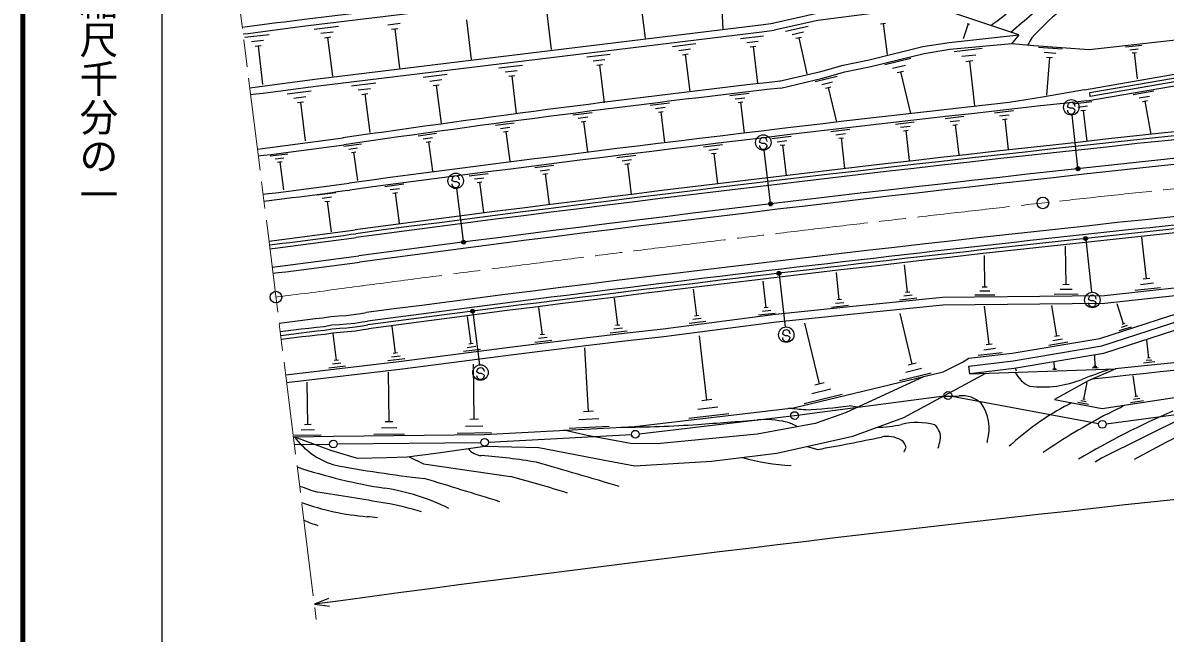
# Model space of a CAD drawing. Units: millimetres, scale not verified. Extents: x 40000 to 680000, y 20000 to 413049.
# Drawn here: x 40000 to 187836, y 206746 to 285691 of the extents above; entities that cross this region are included whole.
import ezdxf
from ezdxf.enums import TextEntityAlignment as Align

# ---------------------------------------------------------------- set-up
doc = ezdxf.new("R2010")
doc.units = ezdxf.units.MM
doc.header["$LTSCALE"] = 1000
doc.header["$PDMODE"] = 32
doc.header["$PDSIZE"] = 500
doc.linetypes.add('CHAIN', pattern=[18.5, 12, -1.5, 3.5, -1.5])
for name, color, linetype, lineweight in [('M-BGD', 7, 'Continuous', 25), ('M-BMK', 2, 'CHAIN', 13), ('M-BMK-SRVR', 3, 'Continuous', 25), ('M-STR-STRC', 7, 'Continuous', 25), ('M-TTL', 2, 'Continuous', 140), ('M-TTL-BAND', 7, 'Continuous', 25)]:
    doc.layers.add(name, color=color, linetype=linetype, lineweight=lineweight)
doc.styles.add('@ＭＳ ゴシック', font='')
doc.styles.get('@ＭＳ ゴシック').set_extended_font_data('@MS Gothic')

msp = doc.modelspace()

# ---------------------------------------------------------------- linework, layer by layer
at = {"layer": 'M-BGD'}
for p, q in [((119904, 288780), (120522, 283704)), ((130339, 289655), (130602, 284933)), ((107760, 287286), (108376, 282223)), ((87251, 285441), (88837, 285635)), ((97411, 286092), (98038, 280963)), ((151018, 285586), (151646, 285667)), ((151332, 285627), (151853, 281606)), ((162359, 285573), (161704, 283612)), ((162206, 285624), (162513, 285521)), ((68732, 283821), (71883, 284173)), ((77718, 284885), (80868, 285270)), ((78583, 284352), (80157, 284544)), ((79053, 283770), (79840, 283866)), ((87725, 284856), (88518, 284952)), ((88121, 284904), (88741, 279829)), ((132876, 283649), (135849, 284014)), ((138693, 284616), (141617, 285269)), ((139555, 284195), (141017, 284521)), ((140051, 283692), (140782, 283855)), ((69590, 283279), (71166, 283455)), ((70054, 282693), (70842, 282781)), ((70448, 282737), (71011, 277696)), ((79447, 283818), (80062, 278779)), ((124064, 282647), (127097, 283020)), ((133693, 283146), (135179, 283328)), ((134137, 282597), (134881, 282688)), ((134509, 282643), (135094, 277886)), ((140416, 283773), (141461, 279096)), ((160533, 281988), (164149, 282402)), ((171446, 282565), (174506, 282322)), ((182693, 282571), (184809, 282806)), ((112971, 281279), (116025, 281650)), ((113809, 280761), (115335, 280947)), ((124897, 282134), (126413, 282321)), ((125351, 281574), (126109, 281668)), ((125730, 281621), (126327, 276769)), ((151561, 280287), (154922, 281114)), ((161520, 281368), (163328, 281575)), ((172162, 281892), (173693, 281770)), ((172879, 281219), (172489, 276323)), ((172496, 281250), (173261, 281189)), ((183269, 282207), (184327, 282324)), ((183580, 281813), (184109, 281872)), ((183845, 281842), (184220, 278458)), ((101583, 279865), (104655, 280239)), ((102426, 279344), (103961, 279531)), ((114265, 280197), (115028, 280289)), ((114646, 280243), (115241, 275357)), ((152566, 279822), (154247, 280235)), ((153152, 279253), (153992, 279460)), ((162054, 280697), (162959, 280800)), ((162507, 280748), (163168, 274962)), ((82551, 277549), (85677, 277937)), ((91804, 278675), (94904, 279060)), ((92656, 278151), (94206, 278343)), ((102884, 278776), (103652, 278870)), ((103268, 278823), (103866, 273908)), ((142561, 278122), (145371, 278795)), ((143398, 277729), (144803, 278065)), ((153572, 279356), (154895, 273978)), ((74199, 276496), (77330, 276885)), ((83410, 277021), (84973, 277215)), ((83879, 276444), (84660, 276541)), ((84269, 276493), (84890, 271491)), ((93120, 277579), (93895, 277675)), ((93508, 277627), (94123, 272667)), ((131510, 276285), (134017, 276580)), ((143884, 277251), (144586, 277419)), ((144235, 277335), (145310, 272839)), ((183695, 276420), (186386, 276882)), ((75059, 275967), (76625, 276161)), ((75529, 275389), (76312, 275486)), ((75920, 275438), (76542, 270427)), ((121198, 275038), (123696, 275346)), ((132196, 275857), (133449, 276005)), ((132568, 275393), (133195, 275466)), ((132882, 275430), (133353, 271419)), ((175869, 275224), (178361, 275509)), ((184460, 275997), (185806, 276228)), ((184889, 275517), (185562, 275632)), ((185225, 275574), (185964, 271268)), ((111200, 273773), (113662, 274090)), ((111878, 273360), (113109, 273518)), ((121884, 274615), (123133, 274769)), ((122257, 274154), (122882, 274231)), ((122570, 274193), (123062, 270196)), ((159350, 273335), (161783, 273613)), ((165746, 274066), (168202, 274347)), ((166416, 273645), (167644, 273786)), ((176549, 274797), (177795, 274939)), ((176917, 274334), (177540, 274405)), ((177229, 274369), (177685, 270381)), ((101153, 272449), (103569, 272772)), ((101821, 272046), (103029, 272208)), ((112249, 272907), (112865, 272986)), ((112557, 272947), (113063, 269008)), ((152937, 272602), (155374, 272880)), ((153602, 272184), (154820, 272323)), ((160014, 272918), (161231, 273057)), ((160374, 272466), (160982, 272536)), ((160678, 272501), (161123, 268608)), ((166779, 273189), (167394, 273259)), ((167087, 273224), (167536, 269294)), ((91174, 271079), (93534, 271408)), ((91829, 270689), (93010, 270854)), ((102188, 271604), (102792, 271685)), ((102490, 271644), (103008, 267779)), ((136949, 270730), (139423, 271031)), ((144560, 271644), (147026, 271926)), ((145233, 271221), (146466, 271362)), ((145598, 270763), (146214, 270834)), ((145906, 270798), (146357, 266853)), ((153962, 271731), (154572, 271801)), ((154267, 271766), (154713, 267867)), ((81536, 269736), (83831, 270056)), ((82173, 269357), (83321, 269517)), ((92190, 270258), (92780, 270340)), ((92485, 270299), (93012, 266522)), ((128082, 269647), (130552, 269949)), ((128760, 269229), (129995, 269380)), ((137628, 270310), (138865, 270461)), ((137998, 269853), (138616, 269929)), ((138307, 269891), (138790, 265934)), ((72014, 268477), (74275, 268767)), ((72637, 268097), (73768, 268242)), ((72977, 267681), (73543, 267753)), ((73260, 267717), (73723, 264098)), ((82524, 268938), (83098, 269018)), ((82811, 268978), (83323, 265305)), ((116879, 268280), (119345, 268581)), ((117556, 267862), (118789, 268013)), ((129129, 268772), (129746, 268848)), ((129438, 268810), (129920, 264858)), ((97768, 265911), (100211, 266218)), ((106256, 266977), (108716, 267286)), ((106933, 266562), (108163, 266717)), ((107302, 266109), (107917, 266186)), ((107610, 266148), (108104, 262210)), ((117924, 267407), (118541, 267482)), ((118232, 267444), (118714, 263498)), ((86853, 264539), (89304, 264847)), ((98440, 265499), (99661, 265652)), ((98807, 265049), (99418, 265125)), ((99112, 265087), (99603, 261179)), ((78041, 263432), (80501, 263741)), ((78718, 263017), (79948, 263172)), ((87527, 264126), (88753, 264280)), ((87895, 263674), (88508, 263751)), ((88202, 263713), (88694, 259791)), ((79087, 262564), (79702, 262641)), ((79394, 262602), (79889, 258667)), ((185421, 252586), (184825, 257949)), ((175004, 251822), (174956, 256809)), ((154506, 250837), (154123, 254403)), ((164488, 251497), (164448, 255596)), ((145666, 249873), (145289, 253383)), ((136198, 248840), (135827, 252290)), ((164808, 251500), (164168, 251494)), ((175394, 251825), (174614, 251818)), ((187246, 251432), (183894, 251059)), ((186334, 252009), (184658, 251822)), ((185840, 252633), (185002, 252539)), ((116992, 246567), (116565, 250066)), ((127208, 247799), (126788, 251246)), ((145940, 249902), (145392, 249843)), ((155716, 250066), (153488, 249826)), ((155111, 250451), (153997, 250332)), ((154785, 250867), (154228, 250807)), ((165779, 250485), (163217, 250460)), ((165133, 250991), (163853, 250979)), ((176575, 250590), (173457, 250560)), ((175789, 251206), (174231, 251191)), ((107239, 245355), (106790, 248878)), ((136783, 248466), (135705, 248350)), ((136467, 248869), (135928, 248811)), ((146857, 249113), (144663, 248877)), ((146262, 249493), (145165, 249375)), ((165051, 244078), (164462, 249042)), ((173838, 245163), (173176, 249126)), ((182433, 246738), (181623, 249333)), ((98008, 244180), (97558, 247710)), ((128390, 247069), (126236, 246806)), ((127799, 247434), (126722, 247303)), ((127477, 247832), (126939, 247766)), ((137369, 248093), (135212, 247861)), ((155102, 241531), (153521, 248078)), ((80579, 242038), (80165, 245509)), ((88221, 242961), (87802, 246475)), ((118192, 245826), (116005, 245559)), ((117592, 246196), (116498, 246063)), ((117265, 246600), (116718, 246534)), ((143106, 238984), (141205, 246855)), ((183446, 246343), (181824, 245837)), ((182939, 246540), (182128, 246287)), ((182635, 246802), (182230, 246675)), ((98284, 244216), (97732, 244145)), ((108452, 244615), (106251, 244334)), ((107846, 244985), (106745, 244845)), ((107515, 245390), (106964, 245320)), ((128538, 236882), (127562, 245204)), ((165439, 244124), (164663, 244031)), ((175242, 244379), (172765, 243965)), ((174540, 244771), (173302, 244564)), ((174148, 245215), (173528, 245111)), ((185717, 242332), (185475, 244664)), ((88823, 242588), (87725, 242457)), ((88496, 242994), (87947, 242929)), ((99224, 243439), (97018, 243157)), ((98616, 243810), (97513, 243669)), ((113188, 235420), (112743, 243663)), ((166750, 243021), (163647, 242652)), ((165901, 243549), (164349, 243365)), ((178775, 241353), (178734, 242642)), ((81767, 241300), (79598, 241041)), ((81173, 241669), (80089, 241539)), ((80850, 242070), (80308, 242006)), ((89424, 242214), (87228, 241952)), ((98410, 234397), (98321, 241540)), ((155614, 241654), (154591, 241407)), ((168537, 240699), (168526, 241024)), ((173569, 241052), (173451, 241048)), ((173510, 241050), (173485, 241810)), ((179188, 241044), (178383, 241018)), ((178982, 241199), (178579, 241186)), ((178876, 241356), (178675, 241350)), ((186506, 241825), (185049, 241673)), ((186112, 242078), (185383, 242003)), ((185899, 242351), (185535, 242313)), ((87389, 234076), (87309, 240486)), ((157544, 240388), (153452, 239400)), ((156323, 240959), (154277, 240465)), ((162537, 240305), (181386, 240915)), ((168618, 240702), (168455, 240697)), ((173753, 240868), (173279, 240853)), ((173632, 240959), (173394, 240952)), ((184102, 237350), (183693, 240033)), ((76874, 233714), (76806, 239197)), ((144573, 238297), (142113, 237703)), ((143720, 239132), (142491, 238835)), ((177333, 236993), (177745, 239167)), ((129188, 236958), (127888, 236805)), ((139871, 234893), (159219, 237423)), ((146040, 237610), (141121, 236422)), ((160207, 237396), (179220, 233853)), ((177909, 236320), (176550, 236578)), ((177621, 236656), (176941, 236785)), ((177502, 236960), (177163, 237025)), ((185043, 236808), (183367, 236552)), ((184573, 237079), (183735, 236951)), ((184312, 237382), (183893, 237318)), ((113832, 235454), (112544, 235385)), ((119152, 233473), (139754, 235886)), ((131383, 235106), (126181, 234496)), ((129960, 235994), (127359, 235689)), ((148036, 235961), (146921, 236169)), ((180207, 233827), (199640, 236433)), ((77302, 233719), (76446, 233708)), ((87890, 234082), (86888, 234070)), ((98968, 234404), (97852, 234390)), ((114532, 234459), (111956, 234320)), ((119765, 232538), (139871, 234893)), ((75017, 232134), (80178, 232218)), ((78605, 232364), (75178, 232321)), ((77739, 233039), (76026, 233017)), ((80184, 232218), (99747, 232427)), ((89412, 232499), (85406, 232449)), ((88401, 233287), (86398, 233262)), ((100664, 232639), (96200, 232583)), ((99537, 233518), (97305, 233490)), ((99704, 232426), (119215, 233478)), ((100257, 231454), (118769, 232453)), ((115875, 233498), (110724, 233220)), ((75142, 231136), (79695, 231210)), ((80694, 231224), (99258, 231422)), ((141520, 230907), (142866, 230517)), ((79568, 211248), (77724, 210475)), ((77724, 210475), (79708, 210223))]:
    msp.add_line(p, q, dxfattribs=at)
for points in [[(68392, 285143), (69051, 285225), (70000, 285345), (70952, 285467), (71925, 285592), (72884, 285717), (73847, 285843), (74814, 285970), (75786, 286098), (76803, 286233), (123377, 291850)], [(68504, 284250), (69164, 284332), (70113, 284452), (71067, 284574), (72040, 284700), (73000, 284824), (73964, 284950), (74932, 285077), (75904, 285206), (76916, 285340), (122699, 290911), (137793, 291751)], [(177999, 282244), (211251, 285932), (217302, 286642), (240816, 286420), (258271, 287194), (270735, 286620), (277142, 286491), (286228, 286878), (296631, 287386), (317059, 288397), (339560, 291307), (358369, 291376), (379177, 289477), (393245, 286843)], [(144918, 287175), (142740, 286892), (137027, 285616)], [(168898, 284142), (157621, 287913), (142896, 286005), (137223, 284738)], [(69372, 277304), (70038, 277387), (70996, 277508), (71958, 277631), (72935, 277757), (73901, 277883), (74871, 278009), (75843, 278137), (76819, 278266), (77799, 278396), (135500, 285417), (136486, 285548), (137104, 285630)], [(177383, 277008), (197934, 280588), (216986, 281650), (235229, 282589), (263827, 283878), (305238, 285207), (316155, 285709), (318486, 285679), (332223, 286002), (342885, 286359)], [(342864, 285359), (332242, 285002), (318492, 284679), (316172, 284708), (305277, 284208), (263866, 282879), (235277, 281590), (217039, 280651), (198047, 279593), (178138, 276177), (178098, 276678), (197991, 280091), (217012, 281150), (235253, 282090), (263847, 283379), (305258, 284708), (316164, 285208), (318489, 285179), (332233, 285502), (342874, 285859)], [(69484, 276411), (70151, 276494), (71110, 276616), (72072, 276739), (73050, 276865), (74017, 276990), (74987, 277117), (75961, 277245), (76937, 277374), (77917, 277503), (135619, 284525), (136605, 284656), (137223, 284738)], [(137898, 278138), (143254, 279394), (146177, 280211), (149535, 280922), (156474, 282629), (159870, 283162), (168898, 284142), (167985, 283042)], [(177684, 275592), (198103, 279095), (217066, 280152), (235301, 281091), (263885, 282380), (305297, 283708), (316180, 284208), (318494, 284179), (332252, 284502), (339176, 284605)], [(138103, 277262), (143478, 278522), (146391, 279336), (149736, 280045), (156652, 281746), (159984, 282269), (167985, 283042), (170828, 282783), (177999, 282244)], [(177383, 277008), (171946, 276090), (167638, 275392)], [(70364, 269365), (71037, 269450), (72006, 269572), (72976, 269696), (73958, 269823), (74931, 269949), (75907, 270077), (76885, 270205), (77866, 270335), (78849, 270465), (79834, 270596), (80821, 270727), (81440, 270809)], [(70476, 268472), (71150, 268557), (72119, 268680), (73091, 268804), (74073, 268930), (75047, 269057), (76024, 269184), (77003, 269313), (77984, 269442), (78967, 269573), (79952, 269703), (80940, 269835), (81558, 269917)], [(71096, 263511), (71775, 263596), (72750, 263719), (73727, 263844), (74712, 263971), (75691, 264098), (76672, 264226), (77654, 264356), (78638, 264485), (79623, 264616), (80610, 264747), (81599, 264878), (82217, 264961)], [(71207, 262618), (71887, 262703), (72864, 262827), (73842, 262952), (74827, 263079), (75807, 263206), (76788, 263334), (77771, 263463), (78755, 263593), (79741, 263724), (80729, 263855), (81717, 263986), (82336, 264068)], [(74014, 240160), (89000, 241925), (102699, 243707), (112722, 244958), (117808, 245562), (122854, 246129), (137416, 247999), (147437, 249042), (159019, 250219), (175797, 250394), (179982, 250423), (195264, 252089), (202553, 252932), (223372, 259008), (238146, 263405)], [(71852, 257458), (72537, 257544), (73520, 257668), (74503, 257794), (75491, 257921), (76476, 258049), (77462, 258178), (78448, 258307), (79436, 258438), (80424, 258569), (81413, 258700), (82403, 258831), (83022, 258914)], [(71914, 256962), (72599, 257048), (73583, 257172), (74567, 257298), (75555, 257425), (76541, 257553), (77527, 257682), (78513, 257812), (79501, 257942), (80489, 258073), (81479, 258204), (82468, 258336), (83088, 258418)], [(71976, 256466), (72662, 256552), (73646, 256676), (74631, 256802), (75619, 256929), (76605, 257057), (77591, 257186), (78579, 257316), (79566, 257446), (80555, 257577), (81544, 257709), (82534, 257840), (83154, 257922)], [(71976, 256466), (72662, 256552), (73646, 256676), (74631, 256802), (75619, 256929), (76605, 257057), (77591, 257186), (78579, 257316), (79566, 257446), (80555, 257577), (81544, 257709), (82534, 257840), (83154, 257922)], [(72274, 254084), (72961, 254170), (73949, 254295), (74936, 254422), (75926, 254549), (76914, 254677), (77902, 254807), (78891, 254936), (79880, 255067), (80870, 255198), (81860, 255329), (82851, 255461), (83470, 255543)], [(72373, 253290), (73061, 253377), (74050, 253502), (75038, 253628), (76028, 253756), (77017, 253884), (78006, 254013), (78995, 254143), (79985, 254274), (80975, 254405), (81965, 254536), (82956, 254668), (83575, 254750)], [(74138, 239168), (89123, 240932), (102825, 242715), (112842, 243965), (117923, 244568), (122974, 245136), (137531, 247005), (147539, 248047), (159075, 249220), (175806, 249394), (180040, 249423), (195376, 251095), (202219, 251887)], [(139754, 235886), (159120, 240563), (161629, 241813), (162414, 242304), (168031, 242971), (179400, 244871), (188423, 247810), (202219, 251887)], [(202890, 250506), (189032, 245905), (179878, 242923), (168314, 240991), (162537, 240305), (162419, 241298), (168172, 241981), (179639, 243897), (188719, 246855), (202574, 251455)], [(73179, 246841), (73873, 246928), (74870, 247054), (75865, 247181), (76859, 247309), (77884, 247442), (78833, 247513), (79848, 247701), (80893, 247771), (81798, 247853), (82804, 247953), (83733, 248099), (84447, 248208)], [(73316, 245749), (74011, 245836), (75008, 245962), (76005, 246090), (77000, 246218), (77995, 246347), (78975, 246420), (79985, 246608), (80980, 246675), (81902, 246758), (82944, 246862), (83902, 247012), (84591, 247118)], [(73316, 245749), (74011, 245836), (75008, 245962), (76005, 246090), (77000, 246218), (77995, 246347), (78975, 246420), (79985, 246608), (80980, 246675), (81902, 246758), (82944, 246862), (83902, 247012), (84591, 247118)], [(73378, 245253), (74073, 245340), (75072, 245466), (76069, 245594), (77063, 245722), (78046, 245850), (79039, 245924), (80048, 246111), (81019, 246176), (81949, 246260), (83008, 246366), (83978, 246518), (84666, 246623)], [(73440, 244757), (74136, 244844), (75135, 244970), (76133, 245098), (77127, 245226), (78097, 245352), (79104, 245427), (80110, 245614), (81058, 245678), (81996, 245762), (83071, 245870), (84055, 246024), (84742, 246129)], [(181461, 240918), (177870, 239376), (173495, 236953), (179664, 235784), (199802, 238860), (220778, 236360), (240967, 241925)], [(75144, 232136), (79812, 230405), (83285, 229395), (87100, 229462), (89749, 229532), (93469, 230014), (99792, 230929), (106758, 230777), (115049, 229159), (119203, 228403), (129125, 228973), (137571, 230025), (147408, 232223), (154031, 234662), (164633, 240373)], [(156630, 239961), (146467, 235230), (142526, 233879), (135036, 232505), (122110, 231238), (118646, 231287), (113022, 232316), (110016, 232982)], [(198202, 238615), (190479, 234779), (179600, 229377), (178760, 228852)], [(183852, 229271), (187975, 231471), (199042, 236986), (202419, 238548)], [(89988, 229563), (91872, 228652), (103112, 227006)]]:
    msp.add_lwpolyline(points, dxfattribs=at)
for centre in [(159715, 237488), (139871, 234893), (179711, 233761), (119269, 232479), (80194, 231218), (99758, 231427)]:
    msp.add_circle(centre, 500, dxfattribs=at)
for centre, radius, start, end in [((148071, 309715), 29834, 305.2444, 320.18477), ((-75310, 570286), 375249, 310.39284, 311.50693), ((194540, 262355), 32120, 122.75017, 138.23564), ((611414, -3713397), 4007300, 94.24886, 97.57694), ((611414, -3713397), 4006800, 94.24886, 97.57694), ((187017, 273485), 19376, 148.01519, 151.08697), ((611414, -3713397), 4006300, 94.24886, 97.57694), ((611414, -3713397), 4006300, 94.24886, 97.57694), ((611414, -3713397), 4003900, 94.24886, 97.57694), ((355327, -1616440), 1907019, 96.5439, 98.25774), ((611414, -3713397), 4003100, 94.24886, 97.57694), ((355327, -1616440), 1906119, 96.54372, 98.25774), ((611414, -3713397), 4013400, 96.34838, 97.57694), ((611414, -3713397), 4012500, 96.2055, 97.57694), ((622409, -3833362), 4116870, 94.27897, 97.50847), ((608504, -3715009), 3995615, 94.20569, 97.53253), ((608504, -3715009), 3996615, 95.69764, 97.53254), ((608504, -3715009), 3996615, 95.69764, 97.53254), ((608504, -3715009), 3996115, 95.69764, 97.53254), ((608504, -3715009), 3978915, 95.18256, 96.16232), ((608504, -3715009), 3977915, 95.18256, 96.20795), ((171932, 242241), 3915, 206.48122, 245.45863), ((171926, 252614), 14028, 263.36581, 291.65724), ((202750, 174990), 69492, 108.49373, 111.65724), ((159995, 250610), 13226, 266.27449, 275.20512), ((161529, 233773), 3681, 47.23976, 95.20512), ((611414, -3713397), 3960000, 94.24886, 97.74533), ((135384, 179451), 56476, 83.97253, 86.25383), ((136918, 308768), 73286, 273.43949, 277.8451), ((159359, 233209), 5698, 344.09117, 34.97625), ((191645, 205013), 35313, 118.5089, 132.80115), ((216955, 164935), 79135, 117.50054, 124.56516), ((212207, 162185), 82795, 116.12012, 116.86633), ((229511, 140443), 103354, 113.16797, 120.7696), ((87233, 421804), 208639, 296.5263, 297.19647), ((116624, 388821), 155442, 270.29075, 273.9616), ((82586, 880316), 648114, 273.9616, 274.64384), ((136046, 222174), 12195, 76.90344, 94.64384), ((137837, 229871), 4292, 56.55235, 76.90344), ((150352, 247994), 14633, 270.58185, 283.30428), ((155771, 225079), 8914, 75.55133, 103.30428), ((156617, 232083), 2133, 350.24022, 49.76888), ((83408, 238346), 10337, 216.92075, 251.54298), ((101614, 464889), 237975, 279.98257, 282.00339), ((151861, 228563), 3634, 59.86636, 102.00339), ((153049, 230610), 1267, 5.90193, 59.86636), ((148106, 233274), 6701, 332.3932, 337.78365), ((152323, 232821), 6490, 340.70838, 350.24022), ((159053, 232180), 5811, 352.30849, 354.73051), ((99527, 232163), 2459, 219.06098, 266.01478), ((94495, 159939), 69941, 80.13628, 86.01478), ((140407, 254211), 25785, 253.62432, 267.80819), ((97287, 293437), 68736, 251.52364, 261.2666), ((107274, 368600), 142665, 259.03382, 263.82545), ((-81178, -431275), 686275, 73.20171, 74.13096), ((-633272, -2148275), 2483289, 72.78378, 73.02031), ((57162, 54888), 178146, 72.58777, 75.05237), ((91026, 266536), 43504, 249.52943, 252.82488), ((-31550, -484206), 717616, 80.49927, 81.20452), ((82513, 197264), 28566, 63.77736, 81.2666), ((87404, 255399), 33711, 250.36708, 265.12659), ((81339, 190341), 33689, 72.24905, 80.49927), ((81861, 190384), 31540, 82.67412, 85.12659), ((88611, 250675), 31779, 247.33455, 250.82429)]:
    msp.add_arc(centre, radius, start, end, dxfattribs=at)
at = {"layer": 'M-BMK'}
msp.add_line((60042, 351958), (77972, 208491), dxfattribs=at)
msp.add_lwpolyline([(72758, 250214), (72953, 250239), (73449, 250301), (73945, 250364), (74441, 250427), (74937, 250490), (75433, 250553), (75929, 250617), (76425, 250681), (76920, 250745), (77416, 250810), (77912, 250875), (78408, 250939), (78904, 251004), (79399, 251070), (79895, 251135), (80391, 251200), (80886, 251266), (81382, 251332), (81878, 251397), (82373, 251463), (82869, 251529), (83365, 251595), (83860, 251661), (83984, 251677)], dxfattribs=at)
msp.add_arc((611414, -3713397), 4000000, 94.24886, 97.57694, dxfattribs=at)
at = {"layer": 'M-BMK-SRVR'}
for centre in [(172011, 262395), (72758, 250214)]:
    msp.add_circle(centre, 750, dxfattribs=at)
at = {"layer": 'M-STR-STRC'}
for p, q in [((175289, 274782), (175189, 274900)), ((175534, 274642), (175289, 274782)), ((175834, 274640), (175534, 274642)), ((176541, 266967), (175797, 273777)), ((176080, 274528), (175834, 274640)), ((176185, 274392), (176080, 274528)), ((135430, 270225), (135330, 270343)), ((135675, 270086), (135430, 270225)), ((135975, 270083), (135675, 270086)), ((136760, 262420), (135948, 269221)), ((136220, 269972), (135975, 270083)), ((136326, 269835), (136220, 269972)), ((95618, 265270), (95518, 265388)), ((95863, 265131), (95618, 265270)), ((96164, 265128), (95863, 265131)), ((96409, 265017), (96164, 265128)), ((96515, 264880), (96409, 265017)), ((97026, 257474), (96146, 264268)), ((177559, 257651), (178303, 250841)), ((137867, 253144), (138679, 246342)), ((178012, 249858), (177912, 249976)), ((178257, 249718), (178012, 249858)), ((178557, 249716), (178257, 249718)), ((178803, 249604), (178557, 249716)), ((178908, 249468), (178803, 249604)), ((98222, 248241), (99102, 241448)), ((138398, 245360), (138299, 245478)), ((138643, 245221), (138398, 245360)), ((138944, 245219), (138643, 245221)), ((139189, 245107), (138944, 245219)), ((139295, 244971), (139189, 245107)), ((98831, 240467), (98731, 240585)), ((99076, 240327), (98831, 240467)), ((99377, 240325), (99076, 240327)), ((99622, 240213), (99377, 240325)), ((99728, 240077), (99622, 240213))]:
    msp.add_line(p, q, dxfattribs=at)
for centre, radius in [((175688, 274771), 1000), ((135829, 270214), 1000), ((96017, 265259), 1000), ((176557, 266818), 150), ((176557, 266818), 120), ((176557, 266818), 90), ((176557, 266818), 60), ((176557, 266818), 30), ((136777, 262271), 150), ((136777, 262271), 120), ((136777, 262271), 90), ((136777, 262271), 60), ((136777, 262271), 30), ((97045, 257326), 150), ((97045, 257326), 120), ((97045, 257326), 90), ((97045, 257326), 60), ((97045, 257326), 30), ((177543, 257800), 150), ((177543, 257800), 120), ((177543, 257800), 90), ((177543, 257800), 60), ((177543, 257800), 30), ((137849, 253293), 150), ((137849, 253293), 120), ((137849, 253293), 90), ((137849, 253293), 60), ((137849, 253293), 30), ((178411, 249847), 1000), ((98203, 248390), 150), ((98203, 248390), 120), ((98203, 248390), 90), ((98203, 248390), 60), ((98203, 248390), 30), ((138798, 245349), 1000), ((99231, 240456), 1000)]:
    msp.add_circle(centre, radius, dxfattribs=at)
for centre, start, end in [((175689, 274896), 359.55488, 179.55488), ((175685, 274396), 179.55488, 359.55488), ((135830, 270339), 359.55488, 179.55488), ((135826, 269839), 179.55488, 359.55488), ((96015, 264884), 179.55488, 359.55488), ((96018, 265384), 359.55488, 179.55488), ((178412, 249972), 359.55488, 179.55488), ((178409, 249472), 179.55488, 359.55488), ((138799, 245474), 359.55488, 179.55488), ((138795, 244974), 179.55488, 359.55488), ((99231, 240581), 359.55488, 179.55488), ((99228, 240081), 179.55488, 359.55488)]:
    msp.add_arc(centre, 500, start, end, dxfattribs=at)
for p in [(176557, 266818), (136777, 262271), (97045, 257326), (177543, 257800), (137849, 253293), (98203, 248390)]:
    msp.add_point(p, dxfattribs=at)
at = {"layer": 'M-TTL'}
msp.add_line((40000, 380000), (40000, 20000), dxfattribs=at)
at = {"layer": 'M-TTL-BAND'}
msp.add_line((58000, 370000), (58000, 20000), dxfattribs=at)

# ---------------------------------------------------------------- texts
at = {"layer": 'M-TTL-BAND', "style": '@ＭＳ ゴシック'}
msp.add_text('縮尺千分の一', height=3666, rotation=270, dxfattribs=at).set_placement((49777, 261030), align=Align.MIDDLE_RIGHT)

doc.saveas('drawing.dxf')
